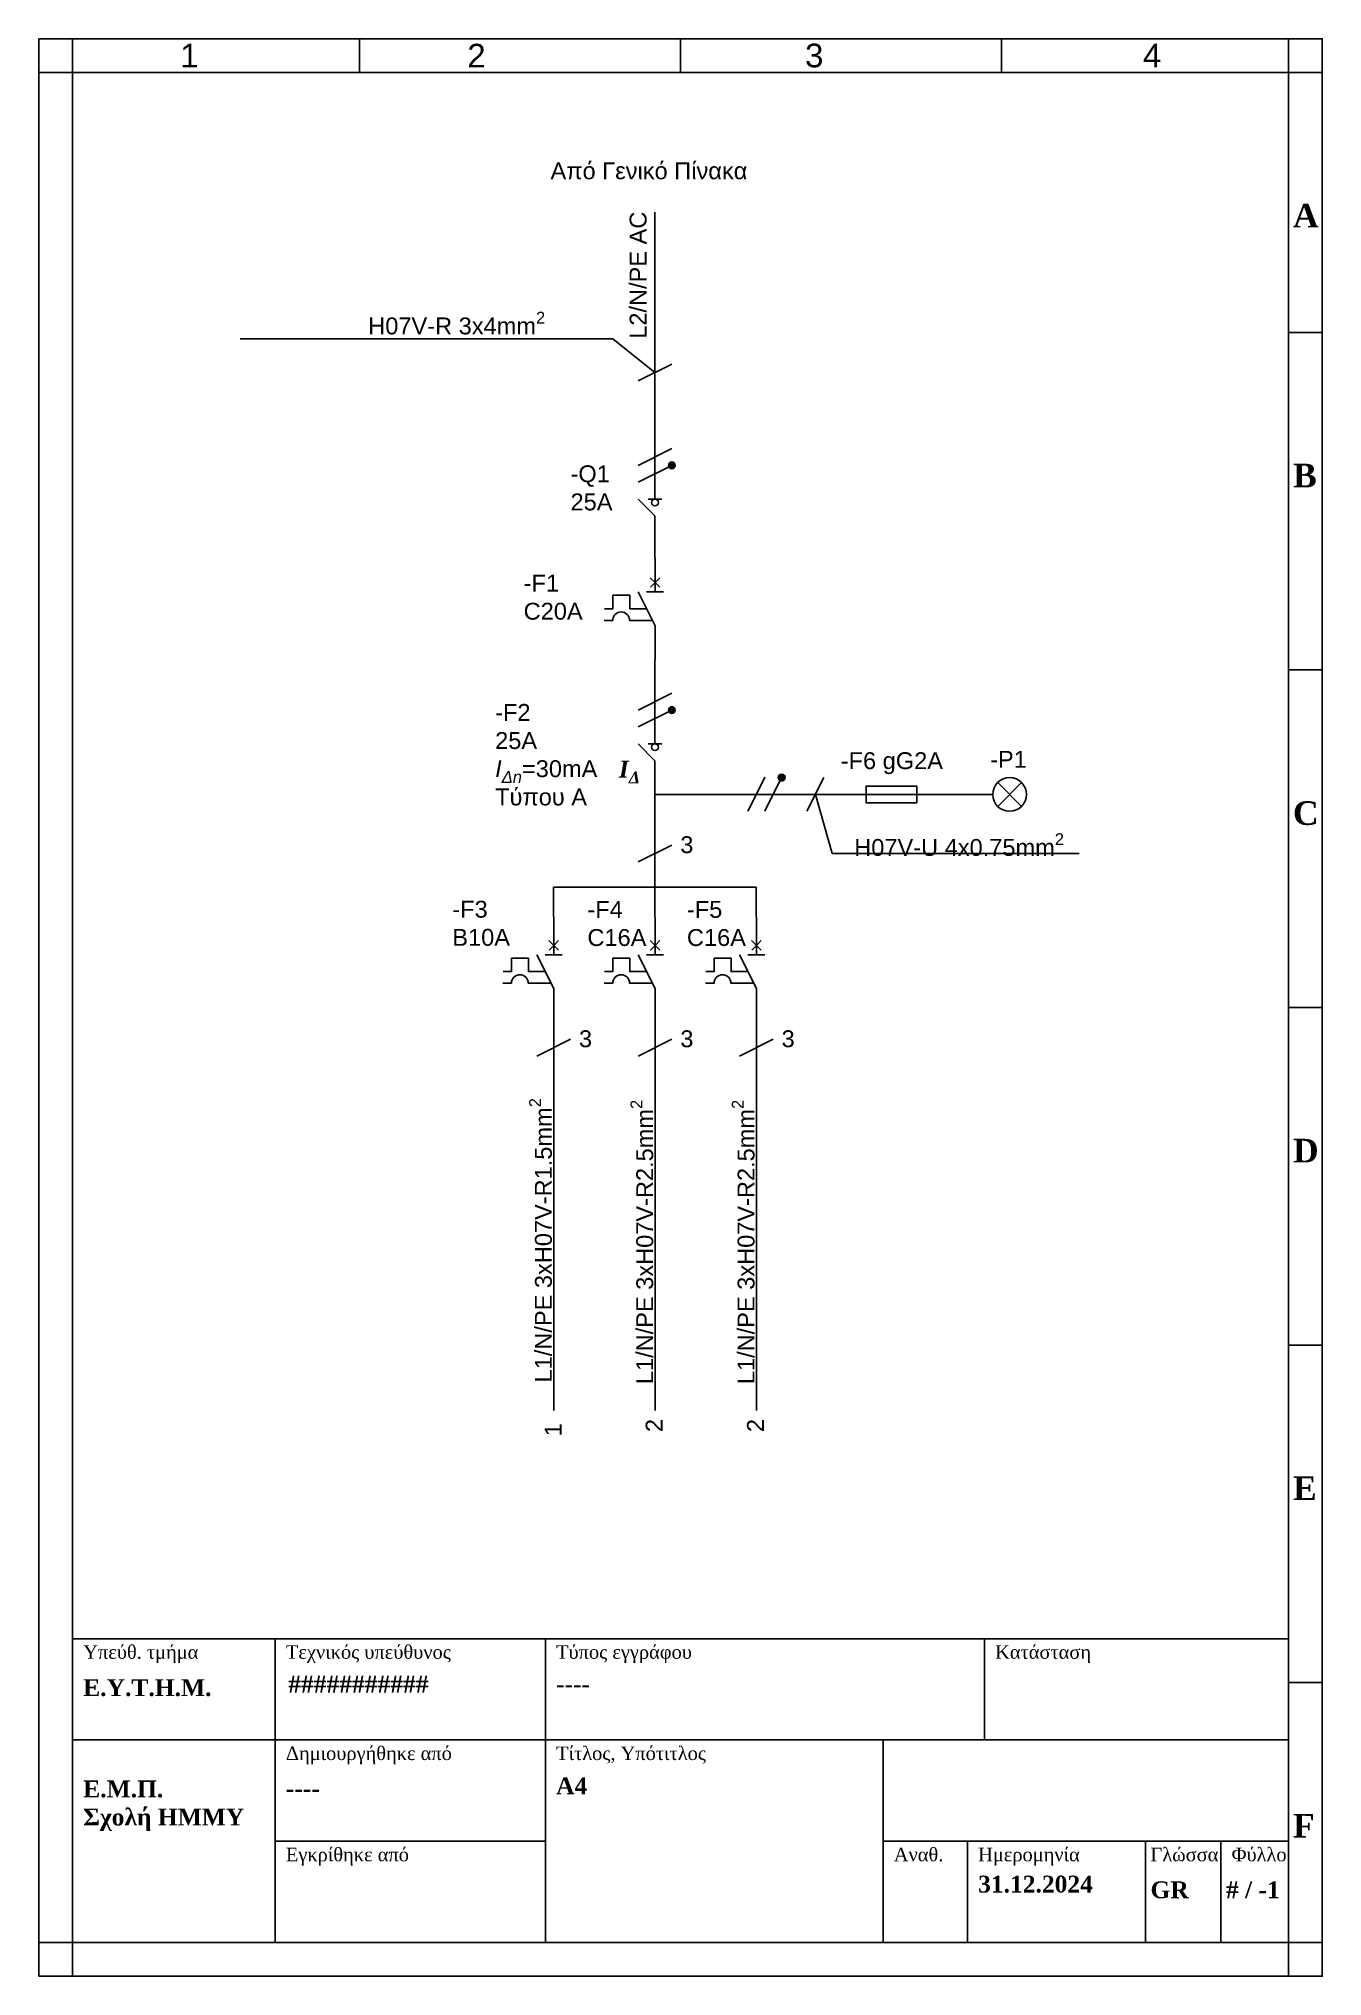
# Paper-space layout 'A4' of a CAD drawing. Header units: millimetres. Extents: x 15 to 205, y 5 to 292.
import ezdxf
from ezdxf import colors
from ezdxf.entities.mleader import LeaderData, LeaderLine
from ezdxf.math import Vec2, Vec3

# ---------------------------------------------------------------- set-up
doc = ezdxf.new("R2010")
doc.units = ezdxf.units.MM
doc.styles.add('BlockTitle', font='timesbd.ttf', dxfattribs={"height": 2.5})
doc.styles.get("Standard").update_dxf_attribs({"font": 'arial.ttf'})
doc.styles.add('TextBlock', font='timesbd.ttf', dxfattribs={"height": 2.5})
doc.styles.add('TitleBlock', font='times.ttf', dxfattribs={"height": 2})

# ---------------------------------------------------------------- blocks, each defined once
blk = doc.blocks.new('_None')

psp = doc.layouts.new('A4')

# ---------------------------------------------------------------- hatches: boundary and pattern name
h = psp.add_hatch(color=256)
h.dxf.hatch_style = 1
h.paths.add_polyline_path([(109.22, 228.81, 1), (108.22, 228.81, 1)])
h = psp.add_hatch(color=256)
h.dxf.hatch_style = 1
h.paths.add_polyline_path([(109.22, 192.56, 1), (108.22, 192.56, 1)])
h = psp.add_hatch(color=256)
h.dxf.hatch_style = 1
h.paths.add_polyline_path([(125.47, 182.56, 1), (124.47, 182.56, 1)])

# ---------------------------------------------------------------- linework, layer by layer
for p, q in [((15, 292), (15, 5)), ((20, 55), (20, 292)), ((106.22, 248.81), (106.22, 266.31)), ((106.22, 248.81), (106.22, 243.81)), ((103.72, 241.31), (108.72, 243.81)), ((106.22, 243.81), (106.22, 236.31)), ((106.22, 231.31), (106.22, 236.31)), ((103.72, 228.81), (108.72, 231.31)), ((106.22, 231.31), (106.22, 226.31)), ((103.72, 226.31), (108.72, 228.81)), ((106.22, 226.31), (106.22, 223.81)), ((106.22, 221.31), (103.72, 223.79)), ((105.22, 223.8), (107.22, 223.82)), ((106.22, 221.31), (106.22, 216.31)), ((106.22, 215.06), (106.22, 216.31)), ((106.24, 215.06), (106.24, 210.06)), ((99.99, 209.56), (102.49, 209.57)), ((106.24, 205.06), (103.74, 210.06)), ((106.24, 210.06), (104.99, 210.06)), ((106.24, 211.45), (105.53, 212.15)), ((106.24, 211.45), (105.54, 210.74)), ((106.24, 211.45), (106.94, 212.16)), ((106.24, 211.45), (106.95, 210.74)), ((106.24, 210.06), (107.49, 210.06)), ((103.74, 207.56), (104.99, 207.56)), ((103.72, 205.85), (105.85, 205.85)), ((106.24, 205.06), (106.24, 200.06)), ((106.22, 195.06), (106.22, 200.06)), ((103.72, 192.56), (108.72, 195.06)), ((103.72, 190.06), (108.72, 192.56)), ((106.22, 195.06), (106.22, 190.06)), ((106.22, 190.06), (106.22, 187.56)), ((106.22, 185.06), (103.72, 187.54)), ((105.22, 187.55), (107.22, 187.57)), ((106.22, 185.06), (106.22, 180.06)), ((122.47, 182.56), (119.97, 177.56)), ((124.97, 182.56), (122.47, 177.56)), ((128.72, 177.56), (131.22, 182.56)), ((160.49, 178.29), (156.96, 181.83)), ((160.49, 181.83), (156.96, 178.29)), ((106.22, 180.06), (114.97, 180.06)), ((106.22, 180.06), (106.22, 171.31)), ((119.97, 180.06), (114.97, 180.06)), ((119.97, 180.06), (124.97, 180.06)), ((124.97, 180.06), (127.47, 180.06)), ((127.47, 180.06), (132.47, 180.06)), ((149.97, 180.06), (132.47, 180.06)), ((149.97, 180.06), (156.22, 180.06)), ((103.72, 170.06), (108.72, 172.56)), ((106.22, 171.31), (106.22, 166.31)), ((98.72, 166.31), (91.22, 166.31)), ((91.22, 166.31), (91.22, 162.56)), ((98.72, 166.31), (106.22, 166.31)), ((106.22, 166.31), (106.22, 162.56)), ((106.22, 166.31), (121.22, 166.31)), ((121.22, 166.31), (121.22, 162.56)), ((91.24, 161.31), (91.22, 162.56)), ((91.24, 161.31), (91.24, 156.31)), ((106.24, 161.31), (106.22, 162.56)), ((106.24, 161.31), (106.24, 156.31)), ((121.24, 161.31), (121.22, 162.56)), ((121.24, 161.31), (121.24, 156.31)), ((91.24, 157.7), (90.53, 158.4)), ((91.24, 157.7), (91.94, 158.41)), ((106.24, 157.7), (105.53, 158.4)), ((106.24, 157.7), (106.94, 158.41)), ((121.24, 157.7), (120.53, 158.4)), ((121.24, 157.7), (121.94, 158.41)), ((84.99, 155.81), (87.49, 155.82)), ((91.24, 151.31), (88.74, 156.31)), ((91.24, 156.31), (89.99, 156.31)), ((91.24, 157.7), (90.54, 156.99)), ((91.24, 157.7), (91.95, 156.99)), ((91.24, 156.31), (92.49, 156.31)), ((99.99, 155.81), (102.49, 155.82)), ((106.24, 151.31), (103.74, 156.31)), ((106.24, 156.31), (104.99, 156.31)), ((106.24, 157.7), (105.54, 156.99)), ((106.24, 157.7), (106.95, 156.99)), ((106.24, 156.31), (107.49, 156.31)), ((114.99, 155.81), (117.49, 155.82)), ((121.24, 151.31), (118.74, 156.31)), ((121.24, 156.31), (119.99, 156.31)), ((121.24, 157.7), (120.54, 156.99)), ((121.24, 157.7), (121.95, 156.99)), ((121.24, 156.31), (122.49, 156.31)), ((88.74, 153.81), (89.99, 153.81)), ((103.74, 153.81), (104.99, 153.81)), ((118.74, 153.81), (119.99, 153.81)), ((88.72, 152.1), (90.85, 152.1)), ((91.24, 151.31), (91.24, 146.31)), ((103.72, 152.1), (105.85, 152.1)), ((106.24, 151.31), (106.24, 146.31)), ((118.72, 152.1), (120.85, 152.1)), ((121.24, 151.31), (121.24, 146.31)), ((88.72, 141.31), (93.72, 143.81)), ((91.24, 146.31), (91.24, 130.06)), ((103.72, 141.31), (108.72, 143.81)), ((106.24, 146.31), (106.24, 130.06)), ((118.72, 141.31), (123.72, 143.81)), ((121.24, 146.31), (121.24, 130.06)), ((91.24, 130.06), (91.24, 91.31)), ((106.24, 130.06), (106.24, 92.56)), ((121.24, 130.06), (121.24, 92.56)), ((106.24, 92.56), (106.24, 88.81)), ((121.24, 92.56), (121.24, 88.81)), ((91.24, 91.31), (91.24, 88.81))]:
    psp.add_line(p, q)
at = {"linetype": 'Continuous'}
for p, q in [((62.5, 287), (62.5, 292)), ((110, 287), (110, 292)), ((157.5, 287), (157.5, 292)), ((200, 5), (200, 292)), ((205, 287), (15, 287)), ((200, 248.5), (205, 248.5)), ((200, 198.5), (205, 198.5)), ((200, 148.5), (205, 148.5)), ((200, 98.5), (205, 98.5)), ((20, 5), (20, 55)), ((20, 55), (200, 55)), ((50, 10), (50, 55)), ((90, 10), (90, 55)), ((155, 40), (155, 55)), ((200, 48.5), (205, 48.5)), ((20, 40), (200, 40)), ((140, 10), (140, 40)), ((50, 25), (90, 25)), ((140, 25), (200, 25)), ((152.48, 10), (152.48, 25)), ((178.84, 10), (178.84, 25)), ((190, 10), (190, 25)), ((15, 10), (205, 10))]:
    psp.add_line(p, q, dxfattribs=at)
psp.add_lwpolyline([(15, 5), (205, 5), (205, 292), (15, 292)], dxfattribs=at)
for points in [[(99.99, 209.56), (99.99, 207.56), (98.74, 207.56)], [(103.74, 207.56), (102.49, 207.56), (102.49, 209.57)], [(84.99, 155.81), (84.99, 153.81), (83.74, 153.81)], [(88.74, 153.81), (87.49, 153.81), (87.49, 155.82)], [(99.99, 155.81), (99.99, 153.81), (98.74, 153.81)], [(103.74, 153.81), (102.49, 153.81), (102.49, 155.82)], [(114.99, 155.81), (114.99, 153.81), (113.74, 153.81)], [(118.74, 153.81), (117.49, 153.81), (117.49, 155.82)]]:
    psp.add_lwpolyline(points)
for points in [[(98.72, 205.85), (99.97, 205.85, -1), (102.47, 205.85), (103.72, 205.85)], [(83.72, 152.1), (84.97, 152.1, -1), (87.47, 152.1), (88.72, 152.1)], [(98.72, 152.1), (99.97, 152.1, -1), (102.47, 152.1), (103.72, 152.1)], [(113.72, 152.1), (114.97, 152.1, -1), (117.47, 152.1), (118.72, 152.1)]]:
    psp.add_lwpolyline(points, format="xyb")
psp.add_lwpolyline([(144.97, 178.81), (137.47, 178.81), (137.47, 181.31), (144.97, 181.31)], close=True)
for centre, radius in [((108.72, 228.81), 0.5), ((106.22, 223.31), 0.5), ((108.72, 192.56), 0.5), ((106.22, 187.06), 0.5), ((124.97, 182.56), 0.5), ((158.72, 180.06), 2.5)]:
    psp.add_circle(centre, radius)
for p in [(108.72, 228.81), (108.72, 228.81), (108.72, 192.56), (108.72, 192.56), (122.47, 182.56), (122.47, 182.56)]:
    psp.add_point(p)

# ---------------------------------------------------------------- texts
at = {"linetype": 'Continuous', "char_height": 3.5, "attachment_point": 5}
for s, insert in [('1', (37.3, 289.5)), ('2', (79.8, 289.5)), ('3', (129.8, 289.5)), ('4', (179.8, 289.5))]:
    psp.add_mtext_dynamic_manual_height_columns(s, width=50, gutter_width=12.5, heights=[0], dxfattribs=dict(at, insert=insert))
at = {"char_height": 2.5, "attachment_point": 1}
for s, width, insert in [('{\\fArial|b0|i0|c161|p34;Από Γενικό Πίνακα}', 31.25, (90.76, 273.69)), ('-Q1\\P25A', 7.5, (93.72, 228.81)), ('-F1\\PC20A', 13.75, (86.78, 212.62)), ('\\A1;-F2\\P25A\\P{\\fArial|b0|i1|c161|p34;Ι\\H0.7x;\\S^ Δn;}=30mA\\P{\\fArial|b0|i0|c161|p34;Τύπου Α}', 13.75, (82.56, 193.46)), ('-F6 gG2A', 17.5, (133.72, 186.31)), ('-P1', 7.5, (155.84, 186.51)), ('3', 3.75, (109.97, 173.87)), ('-F3\\PB10A', 8.4799, (76.22, 164.31)), ('-F4\\PC16A', 8.4799, (96.22, 164.28)), ('-F5\\PC16A', 8.4799, (110.95, 164.28)), ('3', 3.75, (94.97, 145.12)), ('3', 3.75, (109.97, 145.12)), ('3', 3.75, (124.97, 145.12))]:
    psp.add_mtext_dynamic_manual_height_columns(s, width=width, gutter_width=12.5, heights=[0], dxfattribs=dict(at, insert=insert))
at = {"linetype": 'Continuous', "attachment_point": 1}
for s, width, gutter_width, insert, char_height, style in [('Α', 5, 12.5, (200.66, 267.55), 3.5, 'TextBlock'), ('B', 5, 12.5, (200.66, 229.05), 3.5, 'TextBlock'), ('C', 5, 12.5, (200.66, 179.05), 3.5, 'TextBlock'), ('D', 5, 12.5, (200.66, 129.05), 3.5, 'TextBlock'), ('E', 5, 12.5, (200.66, 79.05), 3.5, 'TextBlock'), ('Υπεύθ. τμήμα', 27.6031, 10, (21.58, 54.03), 2, 'TitleBlock'), ('Τεχνικός υπεύθυνος', 27.6031, 10, (51.58, 54.03), 2, 'TitleBlock'), ('Τύπος εγγράφου', 27.6031, 10, (91.58, 54.03), 2, 'TitleBlock'), ('Κατάσταση', 27.6031, 10, (156.58, 54.03), 2, 'TitleBlock'), ('Ε.Υ.Τ.Η.Μ.', 19.7949, 12.5, (21.58, 49), 2.5, 'TextBlock'), ('Δημιουργήθηκε από', 27.6031, 10, (51.58, 39.03), 2, 'TitleBlock'), ('Τίτλος, Υπότιτλος ', 27.6031, 10, (91.58, 39.03), 2, 'TitleBlock'), ('Ε.Μ.Π.\\PΣχολή ΗΜΜΥ', 25.8676, 12.5, (21.58, 34), 2.5, 'TextBlock'), ('F', 5, 12.5, (200.66, 29.05), 3.5, 'TextBlock'), ('Εγκρίθηκε από', 27.6031, 10, (51.58, 24.03), 2, 'TitleBlock'), ('Αναθ.', 27.6031, 10, (141.58, 24.03), 2, 'TitleBlock'), ('Ημερομηνία', 27.6031, 10, (154.06, 24.03), 2, 'TitleBlock'), ('Γλώσσα', 27.6031, 10, (179.58, 24.03), 2, 'TitleBlock'), ('Φύλλο', 27.6031, 10, (191.58, 24.03), 2, 'TitleBlock'), ('GR', 10.4238, 12.5, (179.58, 19.06), 2.5, 'TextBlock'), ('# / -1', 10.4238, 12.5, (190.74, 19.06), 2.5, 'TextBlock')]:
    psp.add_mtext_dynamic_manual_height_columns(s, width=width, gutter_width=gutter_width, heights=[0], dxfattribs=dict(at, insert=insert, char_height=char_height, style=style))
at = {"char_height": 2.5, "attachment_point": 1, "rotation": 90}
for s, insert in [('L2/N/PE AC', (102.47, 247.56)), ('\\A1;L1/N/PE 3xH07V-R1.5mm{\\H0.7x;\\S2^ ;}', (87.6, 92.96)), ('\\A1;L1/N/PE 3xH07V-R2.5mm{\\H0.7x;\\S2^ ;}', (102.6, 92.71)), ('\\A1;L1/N/PE 3xH07V-R2.5mm{\\H0.7x;\\S2^ ;}', (117.6, 92.71))]:
    psp.add_mtext_dynamic_manual_height_columns(s, width=67.5, gutter_width=12.5, heights=[0], dxfattribs=dict(at, insert=insert))
at = {"insert": (100.87, 185.06), "char_height": 2.5, "width": 6.2507, "attachment_point": 1, "style": 'BlockTitle'}
psp.add_mtext('\\A1;{\\fTimes New Roman|b1|i1|c161|p18;Ι\\H0.7x;\\S^ Δ;}', dxfattribs=at)
at = {"char_height": 2.5, "width": 5, "attachment_point": 1, "rotation": 90}
for s, insert in [('1', (89.9, 84.98)), ('2', (104.85, 85.61)), ('2', (119.85, 85.61))]:
    psp.add_mtext(s, dxfattribs=dict(at, insert=insert))
at = {"linetype": 'Continuous', "char_height": 2.5, "attachment_point": 1, "style": 'TextBlock'}
for s, insert in [('###########', (51.93, 49.53)), ('----', (91.58, 49.54)), ('A4', (91.58, 34.46)), ('----', (51.58, 34.07)), ('31.12.2024', (154.06, 19.9))]:
    psp.add_mtext(s, dxfattribs=dict(at, insert=insert))

# ---------------------------------------------------------------- leaders
ml = psp.add_multileader_mtext('Standard')
ml.set_content('\\A1;{\\H0.625x;H07V-R 3x\\fArial|b0|i0|c161|p34;4\\fArial|b0|i0|c0|p34;mm\\H0.7x;\\S2^ ;}\\P ', color=256)
ml.set_leader_properties()
ml.set_arrow_properties(name='NONE')
ml.build(insert=Vec2(0, 0))
ml.multileader.update_dxf_attribs({"text_left_attachment_type": 6, "text_right_attachment_type": 6})
ctx = ml.context
ctx.base_point, ctx.plane_origin = Vec3(62.25, 247.56), Vec3(106.22, 242.56)
ctx.left_attachment, ctx.right_attachment, ctx.text_align_type = 6, 6, 2
notes = []
notes.append((ctx, [(0, (1, 1, 0), (99.97, 247.56), (-1, 0), 8, [(0, [(106.22, 242.56)], 0, [])])]))
ctx.mtext.insert, ctx.mtext.width, ctx.mtext.alignment, ctx.mtext.flow_direction = Vec3(89.97, 251.56), 45.6064, 3, 5
ml = psp.add_multileader_mtext('Standard')
ml.set_content('\\A1;H07V-U 4x0.75mm{\\H0.7x;\\S2^ ;}', color=256)
ml.set_leader_properties()
ml.set_arrow_properties(name='NONE')
ml.build(insert=Vec2(0, 0))
ml.multileader.update_dxf_attribs({"text_left_attachment_type": 6, "text_right_attachment_type": 6})
ctx = ml.context
ctx.base_point, ctx.char_height, ctx.plane_origin = Vec3(133.72, 171.31), 2.5, Vec3(129.97, 180.06)
ctx.left_attachment, ctx.right_attachment = 6, 6
notes.append((ctx, [(0, (1, 1, 0), (132.47, 171.31), (1, 0), 1.25, [(0, [(129.97, 180.06)], 0, [])])]))
ctx.mtext.insert, ctx.mtext.width, ctx.mtext.flow_direction = Vec3(135.72, 174.31), 33.4889, 5
for ctx, leaders in notes:
    for number, flags, end, landing, length, lines in leaders:
        leader = LeaderData()
        leader.index, (leader.has_last_leader_line, leader.has_dogleg_vector, leader.attachment_direction) = number, flags
        leader.last_leader_point, leader.dogleg_vector, leader.dogleg_length = Vec3(end), Vec3(landing), length
        for number, points, colour, breaks in lines:
            line = LeaderLine()
            line.index, line.vertices, line.color, line.breaks = number, Vec3.list(points), colors.encode_raw_color(colour), breaks
            leader.lines.append(line)
        ctx.leaders.append(leader)

doc.saveas('drawing.dxf')
